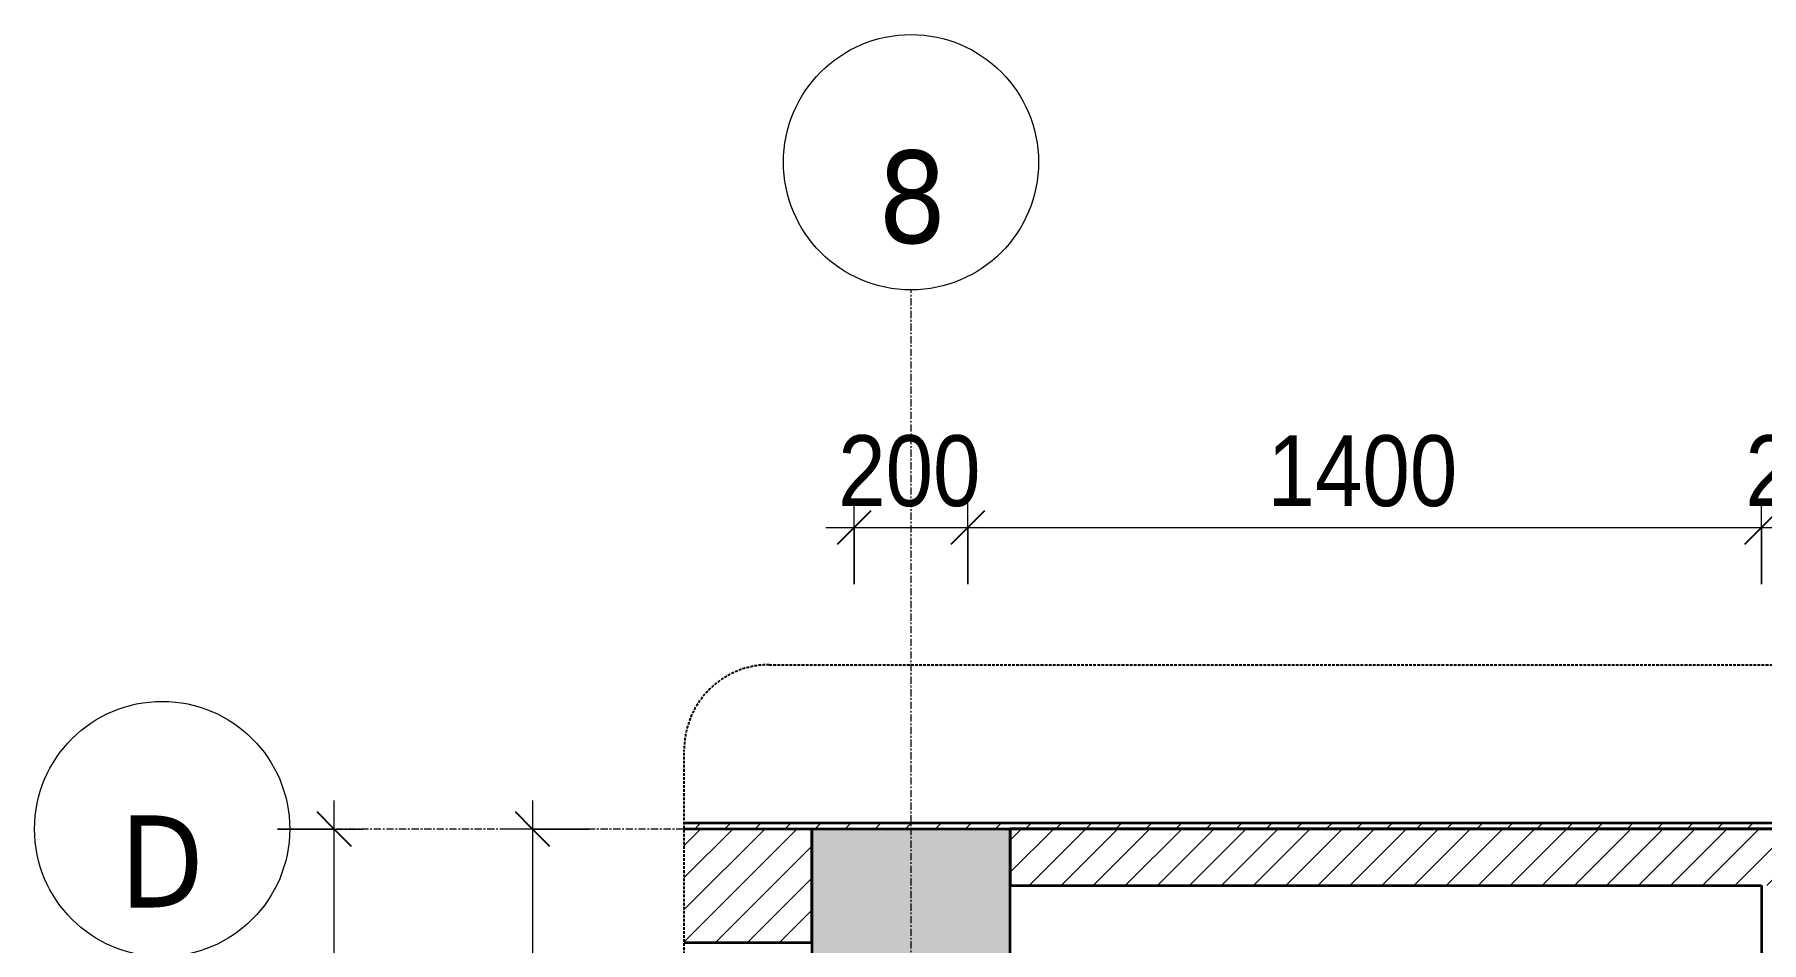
# Model space of a CAD drawing. Header units: millimetres. Extents: x 75804 to 125408, y 2002 to 35126.
# Drawn here: x 97887 to 100933, y 33337 to 34937 of the extents above; entities that cross this region are included whole.
import ezdxf

# ---------------------------------------------------------------- set-up
doc = ezdxf.new("R2010")
doc.units = ezdxf.units.MM
for name, pattern in [('Dash - Tight', [4.5, 3, -1.5]), ('Grid Line', [22.225, 12.7, -3.175, 3.175, -3.175]), ('Hidden', [7.14375, 4.7625, -2.38125])]:
    doc.linetypes.add(name, pattern=pattern)
for name, color, linetype, lineweight in [('0-4', 50, 'Continuous', 5), ('A-ANNO-DIMS', 211, 'Continuous', 9), ('A-ANNO-DIMS-50', 211, 'Continuous', 9), ('A-DETL-GENF-1', 92, 'Dash - Tight', 18), ('A-DETL-GENF-2', 92, 'Hidden', 25), ('A-WALL-1', 113, 'Continuous', 35), ('A-WALL-PATT-1', 111, 'Continuous', 18), ('I-WALL-2', 2, 'Continuous', 35), ('S-COLS-1', 9, 'Continuous', 5), ('S-COLS-2', 7, 'Continuous', 35), ('S-GRID-1', 1, 'Grid Line', 9), ('S-GRID-IDEN', 1, 'Continuous', 9)]:
    doc.layers.add(name, color=color, linetype=linetype, lineweight=lineweight)
doc.styles.add('Tahoma_B', font='tahomabd.ttf', dxfattribs={"height": 162.5})
doc.styles.add('UTM Avo', font='', dxfattribs={"width": 0.9, "height": 125})
doc.styles.get('UTM Avo').set_extended_font_data('UTM Avo')
doc.dimstyles.new('1_Dim_chi_tiet_2_5', dxfattribs={"dimscale": 304.8, "dimtxt": 124.912619, "dimasz": 0.19685, "dimexe": 0.164042, "dimexo": 0.0625, "dimgap": 0.016404, "dimtad": 1, "dimdec": 0, "dimrnd": 5, "dimzin": 0, "dimdsep": 46, "dimtxsty": 'UTM Avo', "dimblk1": 'OBLIQUE', "dimblk2": 'OBLIQUE', "dimsah": 1, "dimcen": 0.09, "dimdle": 0.164042, "dimazin": 0, "dimtfac": 1, "dimtdec": 4, "dimtix": 1, "dimtmove": 0, "dimatfit": 3, "dimfxl": 0.328084, "dimfxlon": 1, "dimtvp": 1, "dimtolj": 1, "dimtzin": 0, "dimarcsym": 2})
pattern_1 = [(45, (22080.69, 0), (-28.284271, 28.284271), [])]

# ---------------------------------------------------------------- blocks, each defined once
blk = doc.blocks.new('NCV_TKTC_KET CAU_rvt-3-TKCS_THANG MÁY TM2 - MẶT BẰNG TẦNG 2-8')
at = {"layer": 'S-COLS-1'}
blk.add_hatch(color=256, dxfattribs=at).paths.add_polyline_path([(77527.6, 32536.9), (77527.6, 33536.9), (77177.6, 33536.9), (77177.6, 32536.9), (77422.8, 32536.9)])
at = {"layer": 'S-COLS-2'}
for p, q in [((77527.6, 33536.9), (77177.6, 33536.9)), ((77177.6, 33536.9), (77177.6, 32536.9)), ((77527.6, 32536.9), (77527.6, 33536.9))]:
    blk.add_line(p, q, dxfattribs=at)
blk = doc.blocks.new('BORDER VIEW - BORDER VIEW-1940032-TKCS_THANG MÁY TM2 - MẶT BẰNG TẦNG 2-8')
at = {"layer": 'A-DETL-GENF-2'}
for p, q in [((150, 8489.5), (6798.1, 8489.5)), ((0, 150), (0, 8339.5))]:
    blk.add_line(p, q, dxfattribs=at)
blk.add_arc((150, 8339.5), 150, 90, 180, dxfattribs=at)
blk = doc.blocks.new('Grid - M_Grid Head - Circle-353313-TKCS_THANG MÁY TM2 - MẶT BẰNG TẦNG 2-8')
at = {"layer": 'S-GRID-IDEN'}
blk.add_circle((0, 0), 4.5, dxfattribs=at)
blk = doc.blocks.new('DIMBLOCK86-TKCS_THANG MÁY TM2 - MẶT BẰNG TẦNG 2-8')
at = {"layer": 'A-ANNO-DIMS-50', "lineweight": 25}
for p, q in [((98765.7, 33536.9), (98735.7, 33566.9)), ((98765.7, 33536.9), (98795.7, 33506.9)), ((98765.7, 32737.4), (98735.7, 32767.4)), ((98765.7, 32737.4), (98795.7, 32707.4))]:
    blk.add_line(p, q, dxfattribs=at)
at = {"layer": 'A-ANNO-DIMS-50'}
for p, q in [((98765.7, 33586.9), (98765.7, 32737.4)), ((98865.7, 33536.9), (98715.7, 33536.9)), ((98765.7, 33536.9), (98865.7, 33536.9)), ((98865.7, 32737.4), (98715.7, 32737.4)), ((98765.7, 32737.4), (98865.7, 32737.4))]:
    blk.add_line(p, q, dxfattribs=at)
at = {"layer": 'A-ANNO-DIMS-50', "color": 0, "insert": (98603.3, 33008.8), "char_height": 125, "width": 308.118, "attachment_point": 1, "rotation": 90, "line_spacing_factor": 1.110334, "style": 'UTM Avo'}
blk.add_mtext('800', dxfattribs=at)
blk = doc.blocks.new('_Oblique')
at = {"color": 0, "linetype": 'ByBlock', "lineweight": -2}
blk.add_line((-0.5, -0.5), (0.5, 0.5), dxfattribs=at)
blk = doc.blocks.new('DIMBLOCK94-TKCS_THANG MÁY TM2 - MẶT BẰNG TẦNG 2-8')
at = {"layer": 'A-ANNO-DIMS-50', "lineweight": 25}
for p, q in [((98415.7, 33536.9), (98385.7, 33566.9)), ((98415.7, 33536.9), (98445.7, 33506.9)), ((98415.7, 26536.9), (98385.7, 26566.9)), ((98415.7, 26536.9), (98445.7, 26506.9))]:
    blk.add_line(p, q, dxfattribs=at)
at = {"layer": 'A-ANNO-DIMS-50'}
for p, q in [((98415.7, 26486.9), (98415.7, 33586.9)), ((98315.7, 33536.9), (98465.7, 33536.9)), ((98415.7, 33536.9), (98315.7, 33536.9)), ((98515.7, 26536.9), (98365.7, 26536.9)), ((98415.7, 26536.9), (98515.7, 26536.9))]:
    blk.add_line(p, q, dxfattribs=at)
at = {"layer": 'A-ANNO-DIMS-50', "color": 0, "insert": (98253.3, 29865.8), "char_height": 125, "width": 410.824, "attachment_point": 1, "rotation": 90, "line_spacing_factor": 1.110334, "style": 'UTM Avo'}
blk.add_mtext('7000', dxfattribs=at)
blk = doc.blocks.new('DIMBLOCK95-TKCS_THANG MÁY TM2 - MẶT BẰNG TẦNG 2-8')
at = {"layer": 'A-ANNO-DIMS-50'}
for p, q in [((99333.3, 33968.6), (99333.3, 34118.6)), ((99533.3, 33968.6), (99533.3, 34118.6)), ((99283.3, 34068.6), (99533.3, 34068.6)), ((99333.3, 34068.6), (99333.3, 33968.6)), ((99533.3, 34068.6), (99533.3, 33968.6))]:
    blk.add_line(p, q, dxfattribs=at)
at = {"layer": 'A-ANNO-DIMS-50', "lineweight": 25}
for p, q in [((99333.3, 34068.6), (99363.3, 34098.6)), ((99533.3, 34068.6), (99563.3, 34098.6)), ((99333.3, 34068.6), (99303.3, 34038.6)), ((99533.3, 34068.6), (99503.3, 34038.6))]:
    blk.add_line(p, q, dxfattribs=at)
at = {"layer": 'A-ANNO-DIMS-50', "color": 0, "insert": (99304.9, 34231), "char_height": 125, "width": 308.118, "attachment_point": 1, "line_spacing_factor": 1.110334, "style": 'UTM Avo'}
blk.add_mtext('200', dxfattribs=at)
blk = doc.blocks.new('DIMBLOCK96-TKCS_THANG MÁY TM2 - MẶT BẰNG TẦNG 2-8')
at = {"layer": 'A-ANNO-DIMS-50'}
for p, q in [((99533.3, 33968.6), (99533.3, 34118.6)), ((100933.3, 33968.6), (100933.3, 34118.6)), ((99533.3, 34068.6), (100933.3, 34068.6)), ((99533.3, 34068.6), (99533.3, 33968.6)), ((100933.3, 34068.6), (100933.3, 33968.6))]:
    blk.add_line(p, q, dxfattribs=at)
at = {"layer": 'A-ANNO-DIMS-50', "lineweight": 25}
for p, q in [((99533.3, 34068.6), (99563.3, 34098.6)), ((100933.3, 34068.6), (100963.3, 34098.6)), ((99533.3, 34068.6), (99503.3, 34038.6)), ((100933.3, 34068.6), (100903.3, 34038.6))]:
    blk.add_line(p, q, dxfattribs=at)
at = {"layer": 'A-ANNO-DIMS-50', "color": 0, "insert": (100062.1, 34231), "char_height": 125, "width": 410.824, "attachment_point": 1, "line_spacing_factor": 1.110334, "style": 'UTM Avo'}
blk.add_mtext('1400', dxfattribs=at)
blk = doc.blocks.new('DIMBLOCK97-TKCS_THANG MÁY TM2 - MẶT BẰNG TẦNG 2-8')
at = {"layer": 'A-ANNO-DIMS-50'}
for p, q in [((100933.3, 33968.6), (100933.3, 34118.6)), ((101133.3, 33968.6), (101133.3, 34118.6)), ((100933.3, 34068.6), (101133.3, 34068.6)), ((100933.3, 34068.6), (100933.3, 33968.6)), ((101133.3, 34068.6), (101133.3, 33968.6))]:
    blk.add_line(p, q, dxfattribs=at)
at = {"layer": 'A-ANNO-DIMS-50', "lineweight": 25}
for p, q in [((100933.3, 34068.6), (100963.3, 34098.6)), ((101133.3, 34068.6), (101163.3, 34098.6)), ((100933.3, 34068.6), (100903.3, 34038.6)), ((101133.3, 34068.6), (101103.3, 34038.6))]:
    blk.add_line(p, q, dxfattribs=at)
at = {"layer": 'A-ANNO-DIMS-50', "color": 0, "insert": (100904.9, 34231), "char_height": 125, "width": 308.118, "attachment_point": 1, "line_spacing_factor": 1.110334, "style": 'UTM Avo'}
blk.add_mtext('200', dxfattribs=at)

msp = doc.modelspace()

# ---------------------------------------------------------------- hatches: boundary and pattern name
at = {"layer": 'A-WALL-PATT-1'}
h = msp.add_hatch(dxfattribs=at)
h.set_pattern_fill('FP_3', color=256, style=0, pattern_type=2)
h.set_pattern_definition([(45, (22080.69, 0), (-26.516504, 26.516504), [])])
h.paths.add_polyline_path([(102633.3, 33537.4), (102633.3, 33547.4), (99033.3, 33547.4), (99033.3, 33537.4), (100969, 33537.4)])
h = msp.add_hatch(dxfattribs=at)
h.set_pattern_fill('FP_1', color=256, style=0, pattern_type=2)
h.set_pattern_definition(pattern_1)
h.paths.add_polyline_path([(99033.3, 33336.9), (99258.3, 33336.9), (99258.3, 33536.9), (99033.3, 33536.9), (99033.3, 33521.5)])
h = msp.add_hatch(dxfattribs=at)
h.set_pattern_fill('FP_1', color=256, style=0, pattern_type=2)
h.set_pattern_definition(pattern_1)
h.paths.add_polyline_path([(102433.3, 33437.4), (102433.3, 33537.4), (99608.3, 33537.4), (99608.3, 33437.4), (101133.3, 33437.4)])

# ---------------------------------------------------------------- linework, layer by layer
at = {"layer": 'A-WALL-1'}
for p, q in [((99258.3, 33536.9), (99033.3, 33536.9)), ((99258.3, 33336.9), (99258.3, 33536.9)), ((102633.3, 33537.4), (99608.3, 33537.4)), ((99608.3, 33537.4), (99608.3, 33437.4)), ((99608.3, 33437.4), (100933.3, 33437.4)), ((100933.3, 33437.4), (100933.3, 32737.4)), ((99033.3, 33336.9), (99258.3, 33336.9))]:
    msp.add_line(p, q, dxfattribs=at)
at = {"layer": 'I-WALL-2'}
for p, q in [((102643.3, 33547.4), (99033.3, 33547.4)), ((99033.3, 33537.4), (102633.3, 33537.4))]:
    msp.add_line(p, q, dxfattribs=at)
at = {"layer": 'S-GRID-1'}
for p, q in [((99433.3, 33237.3), (99433.3, 34487.3)), ((99587.5, 33536.9), (98337.5, 33536.9)), ((105583.3, 33536.9), (99587.5, 33536.9))]:
    msp.add_line(p, q, dxfattribs=at)

# ---------------------------------------------------------------- block references
at = {"layer": '0-4'}
msp.add_blockref('NCV_TKTC_KET CAU_rvt-3-TKCS_THANG MÁY TM2 - MẶT BẰNG TẦNG 2-8', (22080.7, 0), dxfattribs=at)
at = {"layer": 'A-DETL-GENF-1'}
msp.add_blockref('BORDER VIEW - BORDER VIEW-1940032-TKCS_THANG MÁY TM2 - MẶT BẰNG TẦNG 2-8', (99033.3, 25336.9), dxfattribs=at)
at = {"layer": 'S-GRID-IDEN', "xscale": 49.99999999999998, "yscale": 49.99999999999998, "zscale": 49.99999999999998}
msp.add_blockref('Grid - M_Grid Head - Circle-353313-TKCS_THANG MÁY TM2 - MẶT BẰNG TẦNG 2-8', (99433.3, 34712.3), dxfattribs=at)
at = {"layer": 'S-GRID-IDEN', "xscale": 49.99999999999998, "yscale": 49.99999999999998, "zscale": 49.99999999999998, "rotation": 89.99999999999982}
msp.add_blockref('Grid - M_Grid Head - Circle-353313-TKCS_THANG MÁY TM2 - MẶT BẰNG TẦNG 2-8', (98112.5, 33536.9), dxfattribs=at)

# ---------------------------------------------------------------- dimensions: what is measured, and where the dimension line sits
at = {"layer": 'A-ANNO-DIMS'}
for base, p1, p2, override, picture, middle in [((99533.3, 34068.6), (99333.3, 33968.6), (99533.3, 33968.6), {"dimpost": '<>', "dimfxl": 200}, 'DIMBLOCK95-TKCS_THANG MÁY TM2 - MẶT BẰNG TẦNG 2-8', (99433.3, 34138.3)), ((100933.3, 34068.6), (99533.3, 33968.6), (100933.3, 33968.6), {"dimpost": '<>', "dimfxl": 1400}, 'DIMBLOCK96-TKCS_THANG MÁY TM2 - MẶT BẰNG TẦNG 2-8', (100233.3, 34138.3)), ((101133.3, 34068.6), (100933.3, 33968.6), (101133.3, 33968.6), {"dimpost": '<>', "dimfxl": 200}, 'DIMBLOCK97-TKCS_THANG MÁY TM2 - MẶT BẰNG TẦNG 2-8', (101033.3, 34138.3))]:
    dim = msp.add_linear_dim(base=base, p1=p1, p2=p2, dimstyle='1_Dim_chi_tiet_2_5', override=override, dxfattribs=at)
    dim.commit()
    dim.dimension.update_dxf_attribs({"geometry": picture, "text_midpoint": middle})
dim = msp.add_linear_dim(base=(98765.6612, 32737.3629), p1=(98865.6612, 33536.936), p2=(98865.6612, 32737.3629), angle=90, dimstyle='1_Dim_chi_tiet_2_5', override={"dimpost": '<>', "dimfxl": 799.573178}, dxfattribs=at)
dim.commit()
dim.dimension.update_dxf_attribs({"geometry": 'DIMBLOCK86-TKCS_THANG MÁY TM2 - MẶT BẰNG TẦNG 2-8', "text_midpoint": (98695.9762, 33137.1494)})

# ---------------------------------------------------------------- next in the draw order: texts
at = {"layer": 'S-GRID-IDEN', "char_height": 162.5, "attachment_point": 5, "line_spacing_factor": 0.996129, "style": 'Tahoma_B', "bg_fill": 3, "box_fill_scale": 1.25, "bg_fill_color": 256, "bg_fill_true_color": 13158600, "bg_fill_transparency": 0}
for s, insert, width in [('\\pt634.99962,1269.99925,1905.0005,2540.00013,3174.99975,3809.99937,4445.00062,5080.00025,5714.99987,6349.9995,6985.00075,7620.00037,8255,8889.99962,9524.99925,10160.0005,10795.00013,11429.99975,12064.99938,12700.00063,13335.00025,13969.99988,14604.9995,15240.00075,15875.00038,16510,17144.99963,17779.99925,18415.0005,19050.00013,19684.99975,20319.99938;8', (99435.6, 34649.9), 145.5), ('\\pt634.99962,1269.99925,1905.0005,2540.00013,3174.99975,3809.99937,4445.00062,5080.00025,5714.99987,6349.9995,6985.00075,7620.00037,8255,8889.99962,9524.99925,10160.0005,10795.00013,11429.99975,12064.99938,12700.00063,13335.00025,13969.99988,14604.9995,15240.00075,15875.00038,16510,17144.99963,17779.99925,18415.0005,19050.00013,19684.99975,20319.99938;D', (98112, 33479.7), 172)]:
    msp.add_mtext(s, dxfattribs=dict(at, insert=insert, width=width))

# ---------------------------------------------------------------- next in the draw order: dimensions: what is measured, and where the dimension line sits
at = {"layer": 'A-ANNO-DIMS'}
dim = msp.add_linear_dim(base=(98415.7, 33536.9), p1=(98515.7, 26536.9), p2=(98315.7, 33536.9), angle=90, dimstyle='1_Dim_chi_tiet_2_5', override={"dimpost": '<>', "dimfxl": 7002.85656}, dxfattribs=at)
dim.commit()
dim.dimension.update_dxf_attribs({"geometry": 'DIMBLOCK94-TKCS_THANG MÁY TM2 - MẶT BẰNG TẦNG 2-8', "text_midpoint": (98346, 30036.9)})

doc.saveas('drawing.dxf')
